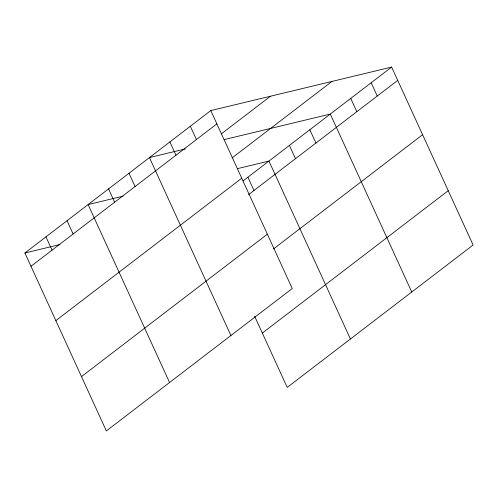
<?xml version="1.0" encoding="UTF-8"?>
<svg xmlns="http://www.w3.org/2000/svg" width="498" height="498" viewBox="0 0 498 498"><rect width="100%" height="100%" fill="white"/><g stroke="black" fill="none" stroke-linecap="round" stroke-linejoin="round"><path stroke-width="0.75" d="M210.785 110.587L292.245 288.523L106.36 430.926L24.9 252.99L210.785 110.587L391.64 67.074L473.1 245.01L287.215 387.413L254.652 316.286M30.982 266.281L216.867 123.878M221.149 134.006L270.464 96.232M232.124 157.916L331.954 81.435M55.857 320.612L241.742 178.209M243.074 180.892L391.64 67.074M248.552 194.637L397.721 80.365M81.485 376.588L267.37 234.185M273.427 248.969L422.597 134.697M262.34 333.081L448.225 190.678M185.25 148.964L149.444 157.58L230.904 335.515M224.119 139.614L330.292 114.067L411.759 292.002M123.162 196.137L88.102 204.572L169.563 382.508M237.621 168.604L268.951 161.066L350.418 338.995M24.9 252.99L59.965 244.555M371.191 82.743L377.272 96.027M350.741 98.405L356.823 111.695M309.849 129.735L315.931 143.019M289.4 145.397L295.482 158.688M247.886 177.201L253.968 190.491M190.336 126.255L196.417 139.54M169.886 141.918L175.975 155.202M128.994 173.248L135.076 186.532M108.545 188.91L114.633 202.2M67.031 220.714L73.119 233.998M45.965 236.855L52.047 250.139"/></g></svg>
